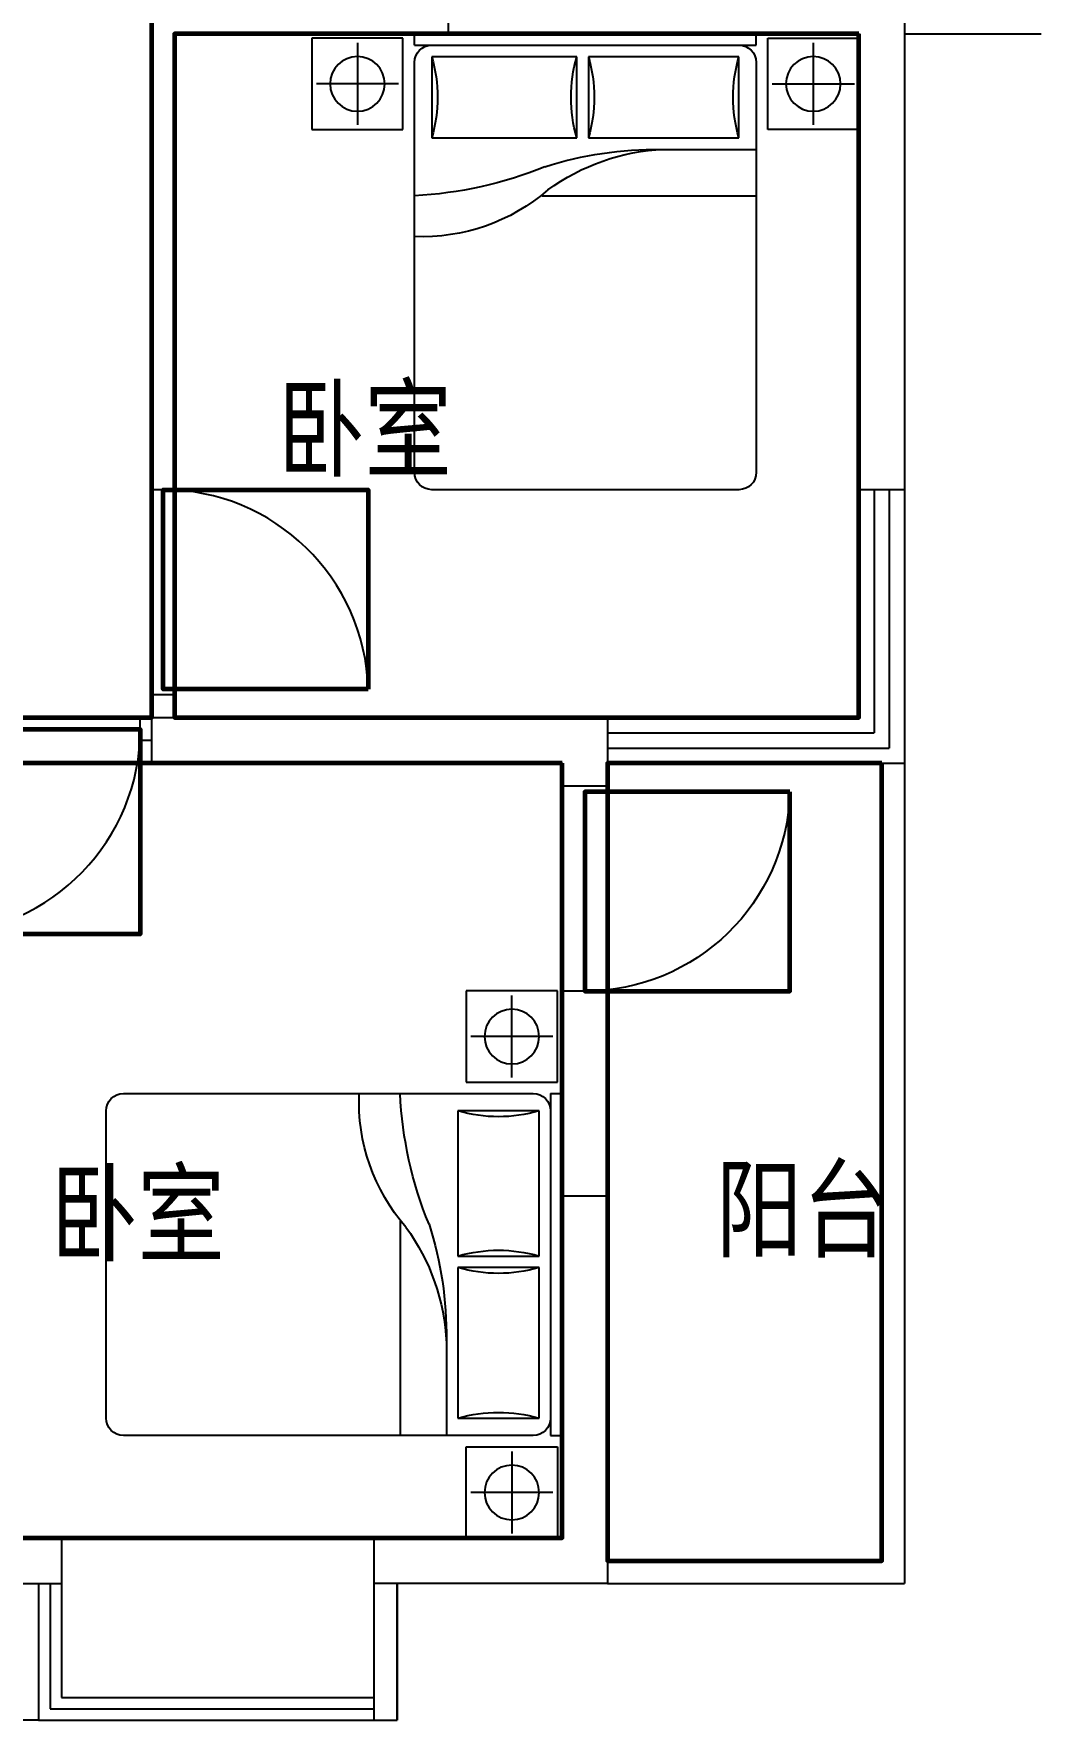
# Model space of a CAD drawing. Extents: x -355483 to -326583, y -641147 to -611949.
# Drawn here: x -335303 to -330883, y -641147 to -633749 of the extents above; entities that cross this region are included whole.
import ezdxf

# ---------------------------------------------------------------- set-up
doc = ezdxf.new("R2010")
doc.units = 0
doc.header["$LTSCALE"] = 1000
doc.header["$MEASUREMENT"] = 0
doc.layers.get('0').update_dxf_attribs({"linetype": 'CONTINUOUS'})
for name, color, linetype, lineweight in [('GT_卧室', 1, 'CONTINUOUS', 60), ('GT_过道', 30, 'CONTINUOUS', 60), ('GT_门', 245, 'CONTINUOUS', 60), ('GT_阳台', 6, 'CONTINUOUS', 60)]:
    doc.layers.add(name, color=color, linetype=linetype, lineweight=lineweight)
for name, color, linetype in [('JG', 8, 'CONTINUOUS'), ('PUB_TEXT', 7, 'CONTINUOUS'), ('WALL', 2, 'CONTINUOUS'), ('WINDOW', 3, 'CONTINUOUS')]:
    doc.layers.add(name, color=color, linetype=linetype)
doc.styles.add('-黑体', font='simhei.ttf', dxfattribs={"width": 0.7})
doc.styles.add('DIM_FONT', font='ROMAND.shx', dxfattribs={"width": 0.7})

# ---------------------------------------------------------------- blocks, each defined once
blk = doc.blocks.new('A$C316D69A5')
at = {"layer": 'JG'}
for p, q in [((20, 2400), (420, 2400)), ((20, 2000), (20, 2400)), ((220, 2020), (220, 2380)), ((420, 2400), (420, 2000)), ((40, 2200), (400, 2200)), ((420, 2000), (20, 2000)), ((50, 1950), (0, 1950)), ((0, 1950), (0, 450)), ((50, 1950), (50, 450)), ((1923.8, 1950), (126.2, 1950)), ((100.8, 1873.8), (456.4, 1873.8)), ((100.8, 1237.4), (100.8, 1873.8)), ((456.4, 1873.8), (456.4, 1237.4)), ((2000, 526.2), (2000, 1873.8)), ((710.4, 1389.8), (710.4, 450)), ((456.4, 1237.4), (100.8, 1237.4)), ((100.8, 1186.6), (456.4, 1186.6)), ((100.8, 526.2), (100.8, 1186.6)), ((456.4, 1186.6), (456.4, 526.2)), ((507.2, 869.1), (507.2, 450)), ((456.4, 526.2), (100.8, 526.2)), ((50, 450), (0, 450)), ((126.2, 450), (1923.8, 450)), ((420, 400), (20, 400)), ((20, 400), (20, 0)), ((220, 380), (220, 20)), ((420, 0), (420, 400)), ((40, 200), (400, 200)), ((20, 0), (420, 0))]:
    blk.add_line(p, q, dxfattribs=at)
for centre in [(220, 2200), (220, 200)]:
    blk.add_circle(centre, 120, dxfattribs=at)
for centre, radius, start, end in [((126.2, 1873.8), 76.2, 90, 180), ((-1016.8, 2032.4), 1729.2, 337.73165, 357.27004), ((53, 1913.8), 837.4, 318.99818, 2.47753), ((1923.8, 1873.8), 76.2, 360, 90), ((278.6, 2483.4), 635, 253.73979, 286.2602), ((2101.1, 889.7), 1594, 162.19663, 180.74184), ((1440, 815), 933.8, 143.95969, 177.46022), ((278.6, 627.8), 635, 73.73979, 106.2602), ((278.6, 1796.2), 635, 253.73979, 286.2602), ((126.2, 526.2), 76.2, 180, 270), ((278.6, -83.4), 635, 73.73979, 106.2602), ((1923.8, 526.2), 76.2, 270, 360)]:
    blk.add_arc(centre, radius, start, end, dxfattribs=at)
at = {"layer": 'JG', "style": 'DIM_FONT', "width": 0.8, "flags": 9}
for tag in ['YSIZE', 'XSIZE']:
    blk.add_attdef(tag, (20, 2000), '', height=0.5, rotation=360, dxfattribs=at)
at = {"layer": 'JG', "style": 'DIM_FONT', "text_generation_flag": 2, "width": 0.8, "flags": 9}
for tag in ['YSIZE', 'XSIZE']:
    blk.add_attdef(tag, (0, 1950), '', height=0.5, rotation=180, dxfattribs=at)
at = {"layer": 'JG', "style": 'DIM_FONT', "oblique": -180, "text_generation_flag": 4, "width": 0.8, "flags": 9}
for tag in ['YSIZE', 'XSIZE']:
    blk.add_attdef(tag, (20, 400), '', height=0.5, rotation=360, dxfattribs=at)
blk = doc.blocks.new('M_A2ZXL')
blk.add_line((-0.4717, 0), (-0.4717, -0.9996))
blk.add_arc((-0.5, 0), 1, 271.62314, 0)

msp = doc.modelspace()

# ---------------------------------------------------------------- linework, layer by layer
at = {"layer": 'GT_卧室'}
for points in [[(-331683.2, -633749), (-334685.6, -633749), (-334685.6, -636749), (-331683.1, -636749), (-331683.1, -633749)], [(-332985.6, -636949), (-335785.6, -636949), (-335785.6, -640347), (-332985.6, -640347), (-332985.6, -636949)]]:
    msp.add_lwpolyline(points, dxfattribs=at)
at = {"layer": 'GT_过道'}
msp.add_lwpolyline([(-336283.1, -633549), (-336283.1, -635349), (-335785.6, -635349), (-335785.6, -636749), (-334785.6, -636749), (-334785.6, -635749), (-334785.6, -633549), (-336283.1, -633549)], dxfattribs=at)
at = {"layer": 'GT_门'}
for points in [[(-333836, -636623.5), (-334735.6, -636623.5), (-334735.6, -635749), (-333836, -635749), (-333836, -636623.5)], [(-335710.1, -637698.7), (-335710.1, -636799), (-334835.6, -636799), (-334835.6, -637698.7), (-335710.1, -637698.7)], [(-331986, -637074.5), (-332885.6, -637074.5), (-332885.6, -637949), (-331986, -637949), (-331986, -637074.5)]]:
    msp.add_lwpolyline(points, dxfattribs=at)
at = {"layer": 'GT_阳台'}
msp.add_lwpolyline([(-331583.1, -636949), (-332785.6, -636949), (-332785.6, -640447), (-331583.1, -640447), (-331583.1, -636949)], dxfattribs=at)
at = {"layer": 'WALL'}
for p, q in [((-331483.2, -633749), (-330883.2, -633749)), ((-334685.6, -635749), (-334785.6, -635749)), ((-334685.6, -636649), (-334785.6, -636649)), ((-334785.6, -636649), (-334785.6, -636749)), ((-334685.6, -636649), (-334685.6, -636749)), ((-334835.6, -636849), (-334835.6, -636749)), ((-334785.6, -636749), (-334835.6, -636749)), ((-334785.6, -636849), (-334835.6, -636849)), ((-332785.6, -637949), (-332985.6, -637949)), ((-332985.6, -637949), (-332985.6, -638847)), ((-332785.6, -637949), (-332785.6, -638847)), ((-335181.6, -640347), (-335785.6, -640347)), ((-335181.6, -640347), (-335181.6, -640547)), ((-335985.6, -640547), (-335181.6, -640547)), ((-333809, -641147), (-333809, -640547)), ((-333709, -640547), (-333709, -641147)), ((-333709, -641147), (-333709, -640547)), ((-333809, -641147), (-333709, -641147))]:
    msp.add_line(p, q, dxfattribs=at)
for points in [[(-331483.2, -633749), (-331483.1, -635749), (-331683.1, -635749), (-331683.2, -633749), (-333483.2, -633749), (-333483.2, -633549), (-331483.2, -633549)], [(-332785.6, -636949), (-332785.6, -637049), (-332985.6, -637049), (-332985.6, -636949), (-334785.6, -636949), (-334785.6, -636749), (-332785.6, -636749)], [(-332985.6, -640547), (-333809, -640547), (-333809, -640347), (-332985.6, -640347), (-332985.6, -638847), (-332785.6, -638847), (-332785.6, -640547)]]:
    msp.add_lwpolyline(points, close=True, dxfattribs=at)
at = {"layer": 'WINDOW'}
for p, q in [((-331683.1, -635749), (-331683.1, -636749)), ((-331616.5, -635749), (-331616.5, -636815.7)), ((-331549.8, -635749), (-331549.8, -636882.4)), ((-331483.1, -635749), (-331483.1, -636949)), ((-332785.6, -636749), (-331683.1, -636749)), ((-332785.6, -636815.7), (-331616.5, -636815.7)), ((-332785.6, -636882.4), (-331549.8, -636882.4)), ((-332785.6, -636949), (-331483.1, -636949)), ((-331583.1, -636949), (-331583.1, -640447)), ((-331483.1, -636949), (-331483.1, -640547)), ((-332785.6, -637949), (-332785.6, -637049)), ((-333809, -640347), (-335181.6, -640347)), ((-332785.6, -640447), (-331583.1, -640447)), ((-335281.6, -640547), (-335281.6, -641147)), ((-335231.6, -640547), (-335231.6, -641097)), ((-335181.6, -640547), (-335181.6, -641047)), ((-332785.6, -640547), (-331483.1, -640547)), ((-335231.6, -641097), (-333809, -641097)), ((-335181.6, -641047), (-333809, -641047)), ((-335281.6, -641147), (-336706.1, -641147)), ((-335281.6, -641147), (-333809, -641147))]:
    msp.add_line(p, q, dxfattribs=at)

# ---------------------------------------------------------------- block references
at = {"xscale": -1, "rotation": 90}
msp.add_blockref('A$C316D69A5', (-331683.2, -633749), dxfattribs=at)
at = {"xscale": -1}
msp.add_blockref('A$C316D69A5', (-332985.6, -640348), dxfattribs=at)
at = {"layer": 'WINDOW', "yscale": 900, "zscale": 900, "rotation": 90}
for p, xscale in [((-334735.6, -636199), 900), ((-332885.6, -637499), -900)]:
    msp.add_blockref('M_A2ZXL', p, dxfattribs=dict(at, xscale=xscale))
at = {"layer": 'WINDOW', "xscale": 900, "yscale": 900, "zscale": 900}
msp.add_blockref('M_A2ZXL', (-335285.6, -636799), dxfattribs=at)

# ---------------------------------------------------------------- texts
at = {"layer": 'PUB_TEXT', "linetype": 'Continuous', "style": '-黑体', "width": 0.8}
for s, p in [('卧室', (-334233.2, -635656.9)), ('卧室', (-335229.3, -639098.5)), ('阳台', (-332311.6, -639079.4))]:
    msp.add_text(s, height=350, dxfattribs=at).set_placement(p)

doc.saveas('drawing.dxf')
